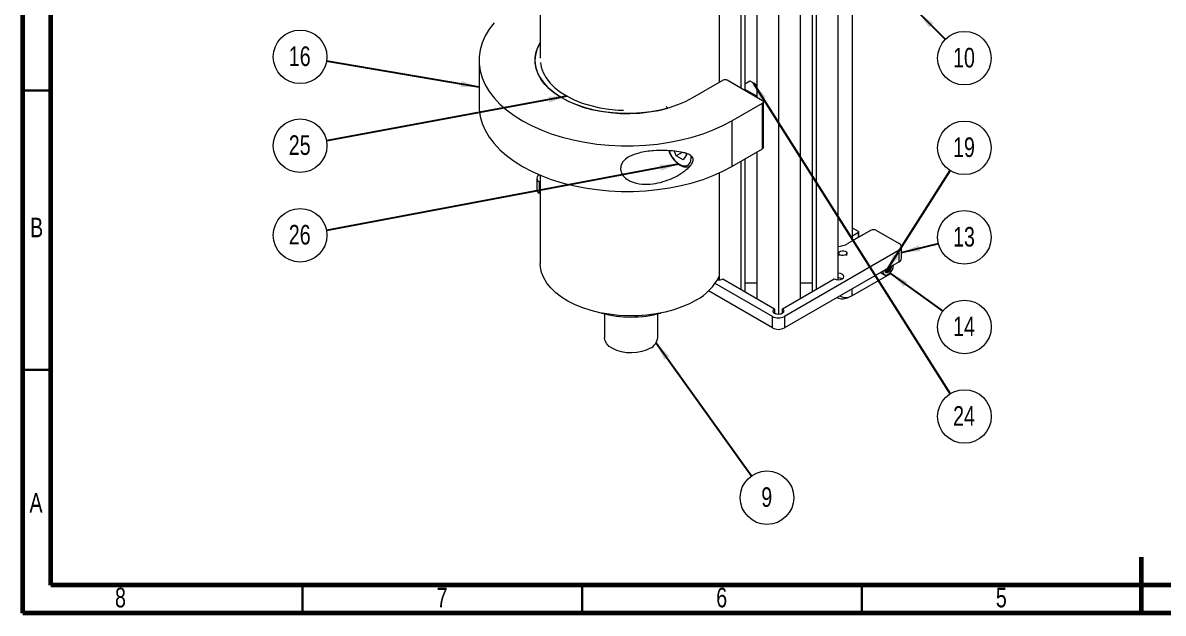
# Model space of a CAD drawing. Header units: millimetres. Extents: x 15 to 415, y 5 to 292.
# Drawn here: x 15 to 218.9, y 5 to 110.6 of the extents above; entities that cross this region are included whole.
import ezdxf

# ---------------------------------------------------------------- set-up
doc = ezdxf.new("R2010")
doc.units = ezdxf.units.MM
doc.styles.add('SLDTEXTSTYLE0', font='TXT', dxfattribs={"width": 0.75})
doc.dimstyles.new('SLDDIMSTYLE0', dxfattribs={"dimtxt": 0.18, "dimasz": 3.302, "dimexe": 0, "dimexo": 0.0625, "dimgap": 0, "dimtad": 0, "dimtih": 1, "dimtoh": 1, "dimdec": 0, "dimrnd": 1e-09, "dimzin": 0, "dimdsep": 46, "dimtxsty": 'Standard', "dimsah": 1, "dimcen": 0.09, "dimadec": 0, "dimazin": 0, "dimtfac": 3.302, "dimtdec": 0, "dimtofl": 0, "dimtmove": 0, "dimatfit": 3, "dimfxl": 1, "dimfrac": 2, "dimtolj": 1, "dimtzin": 0, "dimarcsym": 0})

# ---------------------------------------------------------------- blocks, each defined once
blk = doc.blocks.new('SW_NOTE_12')
at = {"color": 0, "linetype": 'Continuous', "lineweight": 0}
blk.add_circle((3.39, -3.37), 4.79, dxfattribs=at)
at = {"color": 0, "linetype": 'Continuous', "lineweight": 0, "insert": (3.32, -1.52), "char_height": 3.5, "attachment_point": 2, "style": 'SLDTEXTSTYLE0'}
blk.add_mtext('10', dxfattribs=at)
blk = doc.blocks.new('SW_NOTE_13')
at = {"color": 0, "linetype": 'Continuous', "lineweight": 0}
blk.add_circle((2.56, 4.04), 4.79, dxfattribs=at)
at = {"color": 0, "linetype": 'Continuous', "lineweight": 0, "insert": (2.49, 5.9), "char_height": 3.5, "attachment_point": 2, "style": 'SLDTEXTSTYLE0'}
blk.add_mtext('19', dxfattribs=at)
blk = doc.blocks.new('SW_NOTE_14')
at = {"color": 0, "linetype": 'Continuous', "lineweight": 0}
blk.add_circle((4.65, 1.13), 4.79, dxfattribs=at)
at = {"color": 0, "linetype": 'Continuous', "lineweight": 0, "insert": (4.58, 2.98), "char_height": 3.5, "attachment_point": 2, "style": 'SLDTEXTSTYLE0'}
blk.add_mtext('13', dxfattribs=at)
blk = doc.blocks.new('SW_NOTE_15')
at = {"color": 0, "linetype": 'Continuous', "lineweight": 0}
blk.add_circle((3.88, -2.81), 4.79, dxfattribs=at)
at = {"color": 0, "linetype": 'Continuous', "lineweight": 0, "insert": (3.81, -0.95), "char_height": 3.5, "attachment_point": 2, "style": 'SLDTEXTSTYLE0'}
blk.add_mtext('14', dxfattribs=at)
blk = doc.blocks.new('SW_NOTE_16')
at = {"color": 0, "linetype": 'Continuous', "lineweight": 0}
blk.add_circle((2.56, -4.04), 4.79, dxfattribs=at)
at = {"color": 0, "linetype": 'Continuous', "lineweight": 0, "insert": (2.49, -2.19), "char_height": 3.5, "attachment_point": 2, "style": 'SLDTEXTSTYLE0'}
blk.add_mtext('24', dxfattribs=at)
blk = doc.blocks.new('SW_NOTE_17')
at = {"color": 0, "linetype": 'Continuous', "lineweight": 0}
blk.add_circle((2.79, -3.89), 4.79, dxfattribs=at)
at = {"color": 0, "linetype": 'Continuous', "lineweight": 0, "insert": (2.75, -2.03), "char_height": 3.5, "attachment_point": 2, "style": 'SLDTEXTSTYLE0'}
blk.add_mtext('9', dxfattribs=at)
blk = doc.blocks.new('SW_NOTE_18')
at = {"color": 0, "linetype": 'Continuous', "lineweight": 0}
blk.add_circle((-4.7, -0.88), 4.79, dxfattribs=at)
at = {"color": 0, "linetype": 'Continuous', "lineweight": 0, "insert": (-4.77, 0.97), "char_height": 3.5, "attachment_point": 2, "style": 'SLDTEXTSTYLE0'}
blk.add_mtext('26', dxfattribs=at)
blk = doc.blocks.new('SW_NOTE_19')
at = {"color": 0, "linetype": 'Continuous', "lineweight": 0}
blk.add_circle((-4.71, -0.87), 4.79, dxfattribs=at)
at = {"color": 0, "linetype": 'Continuous', "lineweight": 0, "insert": (-4.78, 0.98), "char_height": 3.5, "attachment_point": 2, "style": 'SLDTEXTSTYLE0'}
blk.add_mtext('25', dxfattribs=at)
blk = doc.blocks.new('SW_NOTE_20')
at = {"color": 0, "linetype": 'Continuous', "lineweight": 0}
blk.add_circle((-4.72, 0.8), 4.79, dxfattribs=at)
at = {"color": 0, "linetype": 'Continuous', "lineweight": 0, "insert": (-4.79, 2.65), "char_height": 3.5, "attachment_point": 2, "style": 'SLDTEXTSTYLE0'}
blk.add_mtext('16', dxfattribs=at)

msp = doc.modelspace()

# ---------------------------------------------------------------- linework, layer by layer
at = {"color": 7, "linetype": 'Continuous', "lineweight": 60}
for p, q in [((15, 5), (15, 292)), ((20, 10), (20, 287)), ((215, 5), (215, 15)), ((410, 10), (20, 10)), ((415, 5), (15, 5))]:
    msp.add_line(p, q, dxfattribs=at)
at = {"color": 7, "linetype": 'Continuous', "lineweight": 15}
for p, q in [((139.51, 195.04), (139.51, 99.92)), ((160.72, 195.04), (160.72, 64.64)), ((143.4, 192.8), (143.4, 98.9)), ((144.1, 192.39), (144.1, 98.49)), ((156.13, 192.39), (156.13, 62.56)), ((156.83, 192.8), (156.83, 62.93)), ((146.23, 191.17), (146.23, 97.26)), ((154, 191.17), (154, 61.29)), ((150.11, 189.28), (150.11, 58.47)), ((107.52, 132.88), (107.52, 104.3)), ((163.37, 71.6), (163.37, 116.24)), ((96.57, 103.9), (96.57, 101.68)), ((140.21, 100.32), (134.73, 97.16)), ((147.28, 96.65), (140.92, 100.32)), ((144.1, 99.71), (144.99, 100.22)), ((144.99, 100.22), (146.23, 99.51)), ((96.57, 97.95), (96.57, 95.73)), ((146.23, 97.47), (144.1, 98.69)), ((141.8, 93.08), (147.28, 96.24)), ((147.28, 88.08), (147.28, 96.24)), ((147.43, 88.28), (147.43, 96.45)), ((130.05, 95.65), (130.31, 95.34)), ((141.8, 93.08), (141.8, 84.91)), ((141.8, 84.91), (147.28, 88.08)), ((131.82, 86.8), (131.5, 87.64)), ((132.91, 87.42), (131.82, 86.8)), ((133.05, 86.09), (131.82, 86.8)), ((133.66, 86.96), (133.05, 86.09)), ((133.54, 87.26), (133.66, 86.96)), ((143.4, 85.83), (143.4, 62.93)), ((144.1, 86.24), (144.1, 62.56)), ((146.23, 87.47), (146.23, 61.29)), ((134.29, 84.99), (134.36, 85.03)), ((139.51, 83.73), (139.51, 64.64)), ((106.89, 82.77), (106.89, 80.72)), ((107.33, 83.38), (107.38, 83.4)), ((107.52, 82.04), (107.33, 82.15)), ((107.33, 82.15), (107.33, 80.11)), ((107.52, 83.34), (107.52, 67.56)), ((107.52, 80), (107.33, 80.11)), ((166.59, 73.46), (162.52, 71.11)), ((164.43, 73.28), (163.37, 73.89)), ((167.65, 73.46), (171.68, 71.13)), ((164.43, 73.07), (163.37, 72.46)), ((163.37, 71.64), (165.14, 72.66)), ((164.51, 72.3), (164.51, 73.17)), ((171.68, 69.91), (151.17, 58.07)), ((160.86, 69.4), (160.86, 68.99)), ((162.36, 68.99), (162.36, 69.4)), ((171.68, 67.87), (171.68, 69.91)), ((172.12, 68.48), (172.12, 70.52)), ((171.68, 67.87), (151.17, 56.03)), ((163.2, 61.74), (170.09, 65.72)), ((168.36, 65.95), (169.05, 65.55)), ((169.22, 66.44), (169.25, 66.41)), ((169.27, 66.33), (169.23, 66.35)), ((169.25, 66.41), (169.25, 66.46)), ((169.46, 66.34), (169.27, 66.45)), ((169.36, 66.17), (169.39, 66.15)), ((169.61, 66.13), (169.57, 66.15)), ((169.98, 66.47), (170.02, 66.45)), ((170.08, 66.55), (170.04, 66.57)), ((170.16, 65.82), (170.16, 65.98)), ((149.05, 58.07), (138.8, 63.99)), ((140.14, 64.81), (149.41, 59.46)), ((144.1, 64.11), (146.23, 64.11)), ((150.82, 59.46), (160.09, 64.81)), ((154, 64.11), (156.13, 64.11)), ((149.05, 56.03), (137.61, 62.64)), ((144.07, 62.54), (144.1, 62.56)), ((156.13, 62.56), (156.16, 62.54)), ((161.07, 61.74), (161.08, 61.74)), ((149.41, 59.46), (149.41, 58.64)), ((150.82, 58.64), (150.82, 59.46)), ((119.02, 58.55), (119.02, 54.29)), ((128.52, 54.29), (128.52, 58.55)), ((149.05, 56.03), (149.05, 58.07)), ((149.41, 58.68), (149.66, 58.53)), ((150.57, 58.53), (150.82, 58.68)), ((151.17, 58.07), (151.17, 56.03))]:
    msp.add_line(p, q, dxfattribs=at)
at = {"color": 7, "linetype": 'Continuous', "lineweight": 30}
for p, q in [((15, 98.5), (20, 98.5)), ((15, 48.5), (20, 48.5)), ((65, 5), (65, 10)), ((115, 5), (115, 10)), ((165, 5), (165, 10))]:
    msp.add_line(p, q, dxfattribs=at)
at = {"color": 8, "linetype": 'Continuous', "lineweight": 15}
for p, q in [((134.5, 86.48), (134.48, 86.81)), ((164.43, 72.25), (164.43, 73.07)), ((169.21, 66.4), (169.33, 66.33)), ((169.5, 66.3), (169.67, 66.2)), ((169.57, 66.65), (169.95, 66.43)), ((169.8, 66.78), (170.08, 66.62)), ((170.09, 65.72), (170.09, 65.9)), ((170.17, 66.99), (170.17, 66.99)), ((161.08, 61.74), (161.08, 61.74)), ((163.2, 62.97), (163.2, 61.74))]:
    msp.add_line(p, q, dxfattribs=at)
at = {"color": 7, "linetype": 'Continuous', "lineweight": 15, "flags": 128}
for points in [[(99.26, 110.62), (98.38, 109.46), (97.67, 108.26), (97.13, 107.04), (96.77, 105.79), (96.59, 104.53), (96.59, 103.26), (96.77, 102), (97.13, 100.76), (97.67, 99.53), (98.38, 98.34), (99.26, 97.18), (100.3, 96.07), (101.5, 95.01), (102.84, 94.01), (104.33, 93.08), (105.94, 92.22), (107.67, 91.45), (109.5, 90.75), (111.43, 90.15), (113.43, 89.65), (115.51, 89.23), (117.63, 88.92), (119.79, 88.72), (121.97, 88.61), (124.16, 88.61), (126.34, 88.72), (128.5, 88.92), (130.63, 89.23), (132.7, 89.65), (134.71, 90.15), (136.63, 90.75), (138.46, 91.45), (140.19, 92.22), (141.8, 93.08)], [(107.52, 107.09), (107.36, 106.82), (106.91, 105.84), (106.65, 104.84), (106.57, 103.83), (106.67, 102.82), (106.96, 101.82), (107.43, 100.85), (108.08, 99.91), (108.9, 99.02), (109.87, 98.18), (111, 97.4), (112.26, 96.7), (113.64, 96.08), (115.13, 95.54), (116.71, 95.11), (118.36, 94.77), (120.07, 94.53), (121.8, 94.4), (123.56, 94.38), (125.3, 94.46), (127.02, 94.65), (128.7, 94.94), (130.31, 95.34)], [(134.73, 97.16), (133.45, 96.49), (132.05, 95.91), (130.56, 95.41), (128.98, 95), (127.34, 94.7), (125.65, 94.49), (123.93, 94.38), (122.2, 94.38), (120.49, 94.49), (118.8, 94.7), (117.15, 95), (115.58, 95.41), (114.08, 95.91), (112.68, 96.49), (111.4, 97.16), (110.24, 97.9), (109.23, 98.71), (108.36, 99.57), (107.66, 100.48), (107.13, 101.43), (106.77, 102.41), (106.59, 103.4), (106.59, 104.4), (106.77, 105.39), (107.13, 106.36), (107.52, 107.09)], [(107.58, 103.52), (107.71, 102.67), (108.04, 101.7), (108.56, 100.75), (109.25, 99.84), (110.11, 98.98), (111.14, 98.18), (112.31, 97.46), (113.61, 96.81), (115.03, 96.25), (116.55, 95.78), (118.15, 95.41), (119.81, 95.15), (121.51, 94.99), (122.42, 94.96)], [(96.57, 95.73), (96.59, 95.1), (96.77, 93.84), (97.13, 92.59), (97.67, 91.37), (98.38, 90.17), (99.26, 89.01), (100.3, 87.9), (101.5, 86.84), (102.84, 85.84), (104.33, 84.91), (105.94, 84.06), (107.67, 83.28), (109.5, 82.59), (111.43, 81.99), (113.43, 81.48), (115.51, 81.07), (117.63, 80.76), (119.79, 80.55), (121.97, 80.45), (124.16, 80.45), (126.34, 80.55), (128.5, 80.76), (130.63, 81.07), (132.7, 81.48), (134.71, 81.99), (136.63, 82.59), (138.46, 83.28), (140.19, 84.06), (141.8, 84.91)], [(161.23, 69.77), (161.51, 69.83), (161.8, 69.82), (162.06, 69.74), (162.26, 69.61), (162.35, 69.45), (162.33, 69.28), (162.2, 69.13), (161.98, 69.02), (161.7, 68.97), (161.41, 68.98), (161.15, 69.05), (160.96, 69.18), (160.86, 69.34), (160.88, 69.51), (161.01, 69.66), (161.23, 69.77)], [(135.44, 61.03), (134.2, 60.36), (132.84, 59.77), (131.38, 59.27), (129.83, 58.86), (128.23, 58.54), (126.57, 58.32), (124.88, 58.2), (123.18, 58.19), (121.48, 58.27), (119.82, 58.46), (118.19, 58.75), (116.62, 59.14), (115.14, 59.61), (113.75, 60.18), (112.47, 60.82), (111.31, 61.54), (110.29, 62.33), (109.41, 63.17), (108.7, 64.06), (108.15, 64.99), (107.77, 65.95), (107.56, 66.92), (107.52, 67.56)], [(160.09, 64.81), (160.41, 64.68), (160.79, 64.64), (161.18, 64.68), (161.5, 64.81), (161.72, 64.99), (161.79, 65.21), (161.72, 65.43), (161.5, 65.62), (161.18, 65.75), (160.79, 65.79), (160.72, 65.79)], [(168.77, 66.18), (168.8, 65.9), (168.96, 65.62), (169.22, 65.49), (169.55, 65.53), (169.91, 65.74)], [(169.1, 66.38), (169.11, 66.25), (169.2, 66.04), (169.37, 65.93), (169.6, 65.94), (169.85, 66.08)], [(169.33, 66.33), (169.37, 66.35), (169.41, 66.35), (169.44, 66.35), (169.47, 66.33), (169.5, 66.31), (169.51, 66.27), (169.52, 66.23), (169.52, 66.18)], [(170.18, 67), (170.18, 67), (170.17, 66.99)], [(139.51, 64.97), (139.44, 64.97), (139.39, 64.97)], [(149.41, 59.46), (149.19, 59.27), (149.11, 59.05), (149.19, 58.83), (149.41, 58.64), (149.73, 58.52), (150.11, 58.47), (150.5, 58.52), (150.82, 58.64), (151.04, 58.83), (151.11, 59.05), (151.04, 59.27), (150.82, 59.46)], [(127.18, 52.38), (126.47, 52.04), (125.66, 51.78), (124.77, 51.61), (123.85, 51.55), (122.92, 51.59), (122.03, 51.74), (121.2, 51.99), (120.47, 52.32), (119.87, 52.73), (119.41, 53.2), (119.13, 53.71), (119.02, 54.25), (119.02, 54.29)]]:
    msp.add_lwpolyline(points, dxfattribs=at)
at = {"color": 8, "linetype": 'Continuous', "lineweight": 15, "flags": 128}
msp.add_lwpolyline([(130.57, 87.7), (130.76, 87.23), (131.12, 86.59), (131.55, 86.02), (132.05, 85.55), (132.57, 85.21), (133.07, 85.03), (133.54, 85.01), (133.94, 85.16), (134.25, 85.47), (134.44, 85.92), (134.5, 86.48)], dxfattribs=at)
at = {"color": 7, "linetype": 'Continuous', "lineweight": 15}
for centre, radius, start, end in [((140.57, 99.64), 0.769, 62.6096, 117.3905), ((147.21, 96.45), 0.218, 290.7836, 69.2165), ((147.18, 88.31), 0.251, 294.3752, 354.3047), ((107.57, 82.77), 0.655, 110.7835, 249.2165), ((107.64, 80.8), 0.754, 185.6946, 245.6255), ((167.12, 72.44), 1.15, 62.6097, 117.3903), ((164.4, 73.17), 0.109, 290.7831, 69.2162), ((165.31, 72.36), 0.349, 94.0507, 118.2533), ((160.5, 74.86), 4.26, 272.9245, 298.2988), ((171.45, 70.52), 0.655, 290.7835, 69.2165), ((168.57, 67.41), 2.14, 308.6426, 357.2454), ((171.37, 68.55), 0.754, 294.3743, 354.3058), ((169.5, 66.41), 0.28, 192.2791, 238.0581), ((169.44, 66.36), 0.193, 138.1803, 164.0024), ((169.3, 66.37), 0.0545, 239.2519, 305.1349), ((169.52, 66.37), 0.257, 190.5529, 272.5791), ((169.58, 66.17), 0.0704, 167.6541, 222.895), ((169.35, 66.88), 0.796, 289.2673, 326.8683), ((169.49, 66.27), 0.187, 309.9952, 338.3574), ((169.95, 66.13), 0.295, 89.8181, 166.3178), ((168.98, 67.18), 1.4, 308.5001, 357.4092), ((169.97, 66.5), 0.0713, 257.8888, 312.6511), ((170.4, 66.73), 0.346, 131.128, 199.1538), ((169.25, 67.05), 0.976, 328.7098, 358.334), ((169.99, 66.58), 0.0933, 341.7508, 27.2745), ((170.04, 65.84), 0.126, 294.3745, 354.3062), ((130.73, 69.68), 9.85, 298.608, 333.0268), ((139.44, 66.18), 1.55, 261.9995, 297.1689), ((160.8, 63.45), 1.52, 62.6852, 92.9955), ((161.6, 63.24), 2, 240.9528, 302.2681), ((162.14, 63.79), 2.31, 242.6097, 297.3903), ((123.77, 77.83), 19.86, 254.4855, 285.5145), ((150.11, 60.12), 2.31, 242.6097, 297.3903), ((150.11, 58.08), 2.31, 242.6097, 297.3903), ((126.18, 54.51), 2.35, 295.2325, 354.6594)]:
    msp.add_arc(centre, radius, start, end, dxfattribs=at)
for points, knots in [([(96.57, 101.68), (96.57, 101.48), (96.57, 100.96), (96.59, 100.03), (96.6, 99.1), (96.59, 98.43), (96.57, 98.01), (96.57, 97.97), (96.57, 97.95)], [0, 0, 0, 0, 0.114516, 0.308803, 0.50408, 0.676887, 0.848665, 1, 1, 1, 1]), ([(121.87, 84.53), (121.91, 84.8), (121.98, 85.33), (122.55, 86.09), (123.59, 86.82), (124.98, 87.31), (126.46, 87.59), (128.01, 87.75), (129.75, 87.78), (131.51, 87.67), (132.81, 87.47), (133.71, 87.23), (134.29, 86.99), (134.69, 86.68), (134.88, 86.33), (134.88, 85.97), (134.73, 85.53), (134.26, 84.86), (133.3, 84.02), (131.95, 83.16), (130.34, 82.43), (128.58, 81.9), (126.65, 81.65), (124.8, 81.8), (123.31, 82.36), (122.4, 83.11), (121.94, 83.85), (121.89, 84.33), (121.87, 84.53)], [0, 0, 0, 0, 0.029571, 0.059043, 0.098086, 0.152286, 0.193174, 0.234136, 0.294888, 0.355694, 0.406416, 0.431998, 0.457497, 0.478955, 0.492526, 0.506207, 0.518138, 0.538623, 0.581125, 0.6327, 0.684365, 0.742003, 0.799539, 0.861892, 0.911298, 0.947248, 0.977299, 1, 1, 1, 1]), ([(130.52, 87.71), (130.54, 87.64), (130.62, 87.35), (130.88, 86.85), (131.26, 86.24), (131.73, 85.71), (132.23, 85.28), (132.77, 84.97), (133.29, 84.81), (133.79, 84.8), (134.16, 84.89), (134.33, 85.02), (134.37, 85.06)], [0, 0, 0, 0, 0.03685, 0.153346, 0.269788, 0.386479, 0.503739, 0.621934, 0.741106, 0.847225, 0.960752, 1, 1, 1, 1]), ([(169.23, 66.35), (169.23, 66.35), (169.22, 66.36), (169.21, 66.39), (169.21, 66.42), (169.21, 66.43), (169.22, 66.44)], [0, 0, 0, 0, 0.304423, 0.609005, 0.911929, 1, 1, 1, 1]), ([(169.57, 66.15), (169.57, 66.15), (169.55, 66.13), (169.53, 66.13), (169.53, 66.13)], [0, 0, 0, 0, 0.524751, 1, 1, 1, 1]), ([(169.67, 66.71), (169.66, 66.7), (169.65, 66.68), (169.62, 66.66), (169.6, 66.65), (169.59, 66.66), (169.58, 66.66)], [0, 0, 0, 0, 0.2773619, 0.6067626, 0.943854, 1, 1, 1, 1]), ([(170.04, 66.57), (170.04, 66.56), (170.03, 66.53), (170.01, 66.5), (169.99, 66.48), (169.98, 66.47), (169.98, 66.47)], [0, 0, 0, 0, 0.304444, 0.60906, 0.911982, 1, 1, 1, 1])]:
    msp.add_open_spline(points, degree=3, knots=knots, dxfattribs=at)

# ---------------------------------------------------------------- block references
at = {"color": 7, "linetype": 'Continuous', "lineweight": 0}
for name, p in [('SW_NOTE_20', (69.3, 103.72)), ('SW_NOTE_12', (179.96, 107.64)), ('SW_NOTE_19', (69.29, 89.49)), ('SW_NOTE_13', (180.79, 84.2)), ('SW_NOTE_18', (69.28, 73.48)), ('SW_NOTE_14', (178.7, 71.1)), ('SW_NOTE_15', (179.48, 59.01)), ('SW_NOTE_16', (180.8, 44.23)), ('SW_NOTE_17', (145.27, 29.55))]:
    msp.add_blockref(name, p, dxfattribs=at)

# ---------------------------------------------------------------- texts
at = {"color": 7, "linetype": 'Continuous', "lineweight": 0, "char_height": 3.5, "attachment_point": 2, "style": 'SLDTEXTSTYLE0'}
for s, insert in [('B', (17.47, 75.74)), ('A', (17.36, 26.49)), ('8', (32.46, 9.55)), ('7', (89.96, 9.55)), ('6', (139.96, 9.55)), ('5', (189.96, 9.55))]:
    msp.add_mtext(s, dxfattribs=dict(at, insert=insert))

# ---------------------------------------------------------------- leaders
at = {"color": 7, "linetype": 'Continuous', "lineweight": 0}
for points in [[(175.08, 112.48), (179.96, 107.64)], [(96.59, 99.11), (69.3, 103.72)], [(145.61, 99.87), (180.8, 44.23)], [(112.31, 97.46), (69.29, 89.49)], [(132.24, 85.3), (69.28, 73.48)], [(169.37, 66.16), (180.79, 84.2)], [(172.12, 69.5), (178.7, 71.1)], [(170.15, 65.77), (179.48, 59.01)], [(128.22, 53.33), (145.27, 29.55)]]:
    msp.add_leader(points, dimstyle='SLDDIMSTYLE0', dxfattribs=at)

doc.saveas('drawing.dxf')
